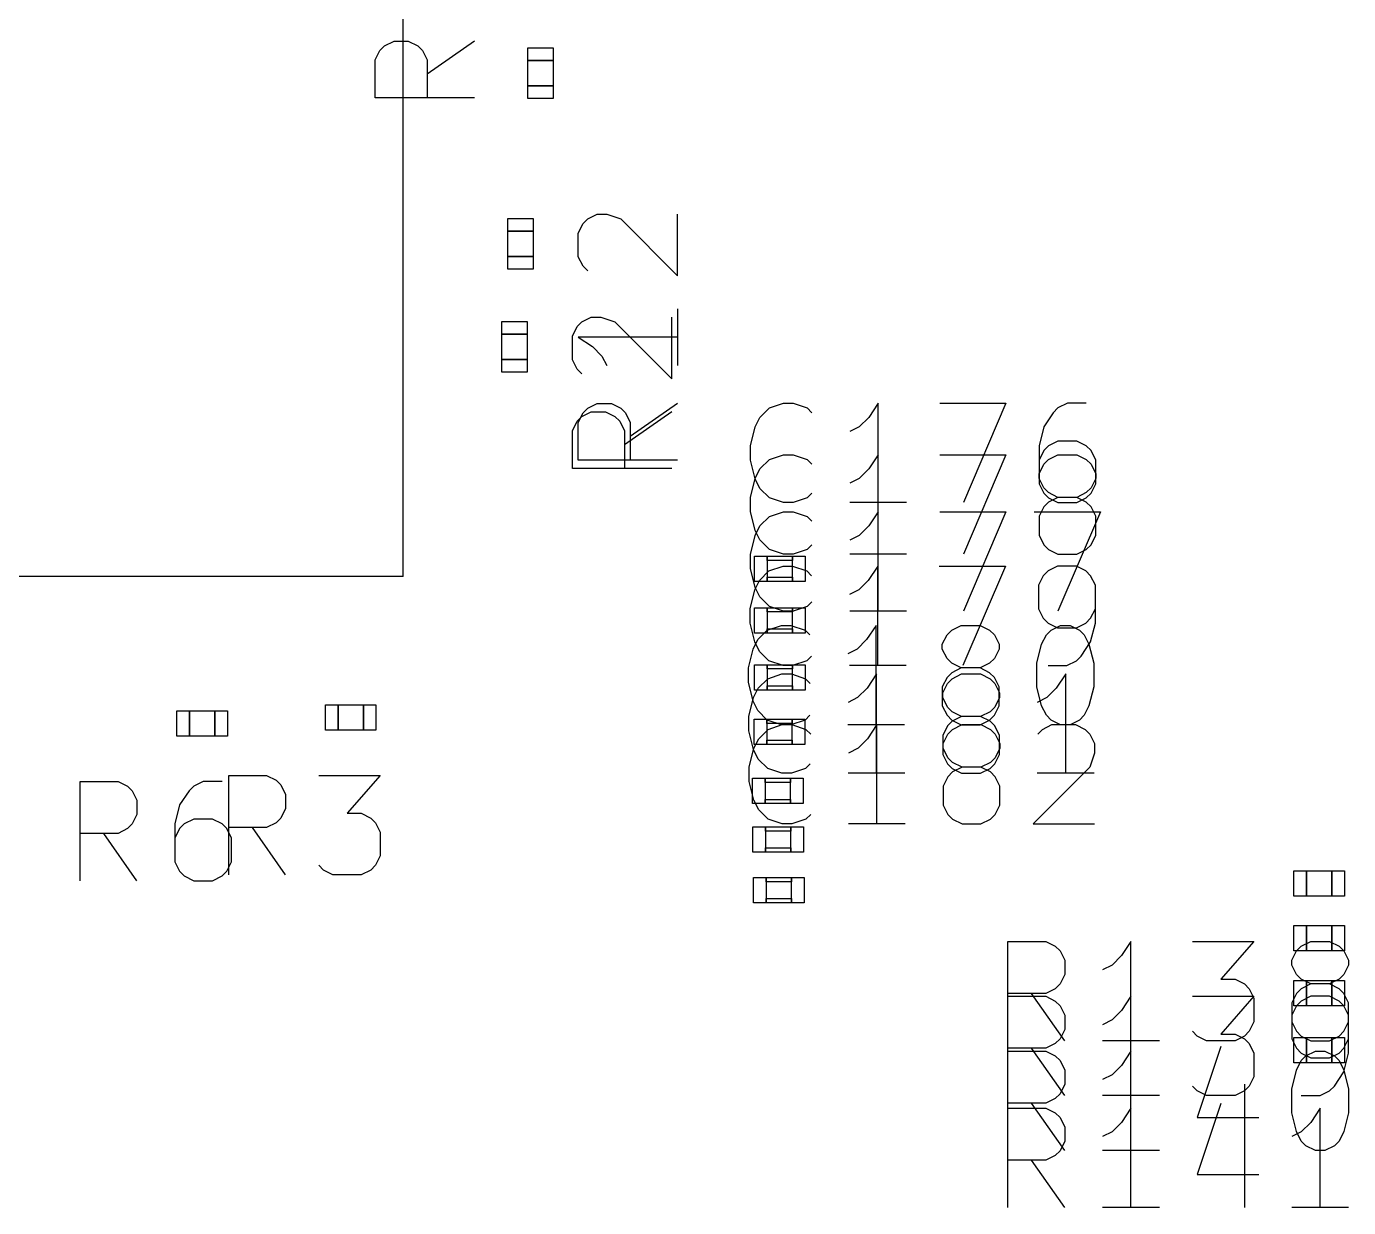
# Model space of a CAD drawing. Header units: millimetres. Extents: x -1 to 260, y -56 to 300.
# Drawn here: x 53.72 to 69.38, y 167.31 to 181.29 of the extents above; entities that cross this region are included whole.
import ezdxf

# ---------------------------------------------------------------- set-up
doc = ezdxf.new("R2010")
doc.units = ezdxf.units.MM
doc.layers.add('F.Fab', color=9, linetype='CONTINUOUS', true_color=0xafafaf)
doc.layers.add('F.Silkscreen', color=41, linetype='CONTINUOUS', true_color=0xf2eda1)

msp = doc.modelspace()

# ---------------------------------------------------------------- linework, layer by layer
at = {"layer": 'F.Fab', "linetype": 'CONTINUOUS'}
for p, q in [((58.18, 174.78), (58.18, 191.78)), ((59.66, 180.89), (59.66, 181.04)), ((59.66, 181.04), (59.96, 181.04)), ((59.96, 181.04), (59.96, 180.89)), ((59.96, 180.89), (59.66, 180.89)), ((59.66, 180.44), (59.66, 180.59)), ((59.66, 180.59), (59.96, 180.59)), ((59.96, 180.59), (59.96, 180.44)), ((59.96, 180.44), (59.66, 180.44)), ((59.42, 178.87), (59.42, 179.02)), ((59.42, 179.02), (59.72, 179.02)), ((59.72, 179.02), (59.72, 178.87)), ((59.72, 178.87), (59.42, 178.87)), ((59.42, 178.42), (59.42, 178.57)), ((59.42, 178.57), (59.72, 178.57)), ((59.72, 178.57), (59.72, 178.42)), ((59.72, 178.42), (59.42, 178.42)), ((59.35, 177.65), (59.35, 177.8)), ((59.35, 177.8), (59.65, 177.8)), ((59.65, 177.8), (59.65, 177.65)), ((59.65, 177.65), (59.35, 177.65)), ((59.35, 177.2), (59.35, 177.35)), ((59.35, 177.35), (59.65, 177.35)), ((59.65, 177.35), (59.65, 177.2)), ((59.65, 177.2), (59.35, 177.2)), ((62.345, 174.72), (62.345, 175.02)), ((62.345, 175.02), (62.495, 175.02)), ((62.495, 175.02), (62.495, 174.72)), ((62.495, 174.97), (62.495, 175.02)), ((62.495, 175.02), (62.795, 175.02)), ((62.795, 174.97), (62.495, 174.97)), ((62.795, 175.02), (62.795, 174.97)), ((62.795, 174.72), (62.795, 175.02)), ((62.795, 175.02), (62.945, 175.02)), ((62.945, 175.02), (62.945, 174.72)), ((58.18, 174.78), (41.18, 174.78)), ((62.495, 174.72), (62.495, 174.77)), ((62.495, 174.77), (62.795, 174.77)), ((62.795, 174.77), (62.795, 174.72)), ((62.495, 174.72), (62.345, 174.72)), ((62.795, 174.72), (62.495, 174.72)), ((62.945, 174.72), (62.795, 174.72)), ((62.345, 174.11), (62.345, 174.41)), ((62.345, 174.41), (62.495, 174.41)), ((62.495, 174.41), (62.495, 174.11)), ((62.495, 174.36), (62.495, 174.41)), ((62.495, 174.41), (62.795, 174.41)), ((62.795, 174.36), (62.495, 174.36)), ((62.795, 174.41), (62.795, 174.36)), ((62.795, 174.11), (62.795, 174.41)), ((62.795, 174.41), (62.945, 174.41)), ((62.945, 174.41), (62.945, 174.11)), ((62.495, 174.11), (62.495, 174.16)), ((62.495, 174.16), (62.795, 174.16)), ((62.795, 174.16), (62.795, 174.11)), ((62.495, 174.11), (62.345, 174.11)), ((62.795, 174.11), (62.495, 174.11)), ((62.945, 174.11), (62.795, 174.11)), ((62.345, 173.435), (62.345, 173.735)), ((62.345, 173.735), (62.495, 173.735)), ((62.495, 173.735), (62.495, 173.435)), ((62.495, 173.685), (62.495, 173.735)), ((62.495, 173.735), (62.795, 173.735)), ((62.795, 173.685), (62.495, 173.685)), ((62.795, 173.735), (62.795, 173.685)), ((62.795, 173.435), (62.795, 173.735)), ((62.795, 173.735), (62.945, 173.735)), ((62.945, 173.735), (62.945, 173.435)), ((62.495, 173.435), (62.345, 173.435)), ((62.495, 173.435), (62.495, 173.485)), ((62.495, 173.485), (62.795, 173.485)), ((62.795, 173.435), (62.495, 173.435)), ((62.795, 173.485), (62.795, 173.435)), ((62.945, 173.435), (62.795, 173.435)), ((57.26, 172.96), (57.26, 173.26)), ((57.26, 173.26), (57.41, 173.26)), ((57.41, 173.26), (57.41, 172.96)), ((57.71, 172.96), (57.71, 173.26)), ((57.71, 173.26), (57.86, 173.26)), ((57.86, 173.26), (57.86, 172.96)), ((55.5, 172.89), (55.5, 173.19)), ((55.5, 173.19), (55.65, 173.19)), ((55.65, 173.19), (55.65, 172.89)), ((55.95, 172.89), (55.95, 173.19)), ((55.95, 173.19), (56.1, 173.19)), ((56.1, 173.19), (56.1, 172.89)), ((62.34, 172.79), (62.34, 173.09)), ((62.34, 173.09), (62.49, 173.09)), ((62.49, 173.09), (62.49, 172.79)), ((62.49, 173.04), (62.49, 173.09)), ((62.49, 173.09), (62.79, 173.09)), ((62.79, 173.04), (62.49, 173.04)), ((62.79, 173.09), (62.79, 173.04)), ((62.79, 172.79), (62.79, 173.09)), ((62.79, 173.09), (62.94, 173.09)), ((62.94, 173.09), (62.94, 172.79)), ((55.65, 172.89), (55.5, 172.89)), ((56.1, 172.89), (55.95, 172.89)), ((57.41, 172.96), (57.26, 172.96)), ((57.86, 172.96), (57.71, 172.96)), ((62.49, 172.79), (62.34, 172.79)), ((62.49, 172.79), (62.49, 172.84)), ((62.49, 172.84), (62.79, 172.84)), ((62.79, 172.79), (62.49, 172.79)), ((62.79, 172.84), (62.79, 172.79)), ((62.94, 172.79), (62.79, 172.79)), ((62.32, 172.09), (62.32, 172.39)), ((62.32, 172.39), (62.47, 172.39)), ((62.47, 172.39), (62.47, 172.09)), ((62.47, 172.34), (62.47, 172.39)), ((62.47, 172.39), (62.77, 172.39)), ((62.77, 172.34), (62.47, 172.34)), ((62.77, 172.39), (62.77, 172.34)), ((62.77, 172.09), (62.77, 172.39)), ((62.77, 172.39), (62.92, 172.39)), ((62.92, 172.39), (62.92, 172.09)), ((62.47, 172.09), (62.47, 172.14)), ((62.47, 172.14), (62.77, 172.14)), ((62.77, 172.14), (62.77, 172.09)), ((62.47, 172.09), (62.32, 172.09)), ((62.77, 172.09), (62.47, 172.09)), ((62.92, 172.09), (62.77, 172.09)), ((62.325, 171.515), (62.325, 171.815)), ((62.325, 171.815), (62.475, 171.815)), ((62.475, 171.815), (62.475, 171.515)), ((62.475, 171.765), (62.475, 171.815)), ((62.475, 171.815), (62.775, 171.815)), ((62.775, 171.815), (62.775, 171.765)), ((62.775, 171.515), (62.775, 171.815)), ((62.775, 171.815), (62.925, 171.815)), ((62.925, 171.815), (62.925, 171.515)), ((62.775, 171.765), (62.475, 171.765)), ((62.475, 171.515), (62.325, 171.515)), ((62.475, 171.515), (62.475, 171.565)), ((62.475, 171.565), (62.775, 171.565)), ((62.775, 171.515), (62.475, 171.515)), ((62.775, 171.565), (62.775, 171.515)), ((62.925, 171.515), (62.775, 171.515)), ((62.33, 170.915), (62.33, 171.215)), ((62.33, 171.215), (62.48, 171.215)), ((62.48, 171.215), (62.48, 170.915)), ((62.48, 171.165), (62.48, 171.215)), ((62.48, 171.215), (62.78, 171.215)), ((62.78, 171.165), (62.48, 171.165)), ((62.78, 171.215), (62.78, 171.165)), ((62.78, 170.915), (62.78, 171.215)), ((62.78, 171.215), (62.93, 171.215)), ((62.93, 171.215), (62.93, 170.915)), ((68.73, 170.995), (68.73, 171.295)), ((68.73, 171.295), (68.88, 171.295)), ((68.88, 171.295), (68.88, 170.995)), ((69.18, 170.995), (69.18, 171.295)), ((69.18, 171.295), (69.33, 171.295)), ((69.33, 171.295), (69.33, 170.995)), ((62.48, 170.915), (62.33, 170.915)), ((62.48, 170.915), (62.48, 170.965)), ((62.48, 170.965), (62.78, 170.965)), ((62.78, 170.915), (62.48, 170.915)), ((62.78, 170.965), (62.78, 170.915)), ((62.93, 170.915), (62.78, 170.915)), ((68.88, 170.995), (68.73, 170.995)), ((69.33, 170.995), (69.18, 170.995)), ((68.73, 170.345), (68.73, 170.645)), ((68.73, 170.645), (68.88, 170.645)), ((68.88, 170.645), (68.88, 170.345)), ((69.18, 170.345), (69.18, 170.645)), ((69.18, 170.645), (69.33, 170.645)), ((69.33, 170.645), (69.33, 170.345)), ((68.88, 170.345), (68.73, 170.345)), ((69.33, 170.345), (69.18, 170.345)), ((68.73, 169.695), (68.73, 169.995)), ((68.73, 169.995), (68.88, 169.995)), ((68.88, 169.995), (68.88, 169.695)), ((69.18, 169.695), (69.18, 169.995)), ((69.18, 169.995), (69.33, 169.995)), ((69.33, 169.995), (69.33, 169.695)), ((68.88, 169.695), (68.73, 169.695)), ((69.33, 169.695), (69.18, 169.695)), ((68.73, 169.02), (68.73, 169.32)), ((68.73, 169.32), (68.88, 169.32)), ((68.88, 169.32), (68.88, 169.02)), ((69.18, 169.02), (69.18, 169.32)), ((69.18, 169.32), (69.33, 169.32)), ((69.33, 169.32), (69.33, 169.02)), ((68.88, 169.02), (68.73, 169.02)), ((69.33, 169.02), (69.18, 169.02))]:
    msp.add_line(p, q, dxfattribs=at)
at = {"layer": 'F.Silkscreen', "linetype": 'CONTINUOUS'}
for p, q in [((57.905652, 181.006871), (57.961677, 181.062896)), ((57.961677, 181.062896), (58.073727, 181.118921)), ((58.073727, 181.118921), (58.241803, 181.118921)), ((58.241803, 181.118921), (58.353853, 181.062896)), ((58.353853, 181.062896), (58.409878, 181.006871)), ((59.026155, 181.118921), (58.465903, 180.726745)), ((57.849627, 180.89482), (57.905652, 181.006871)), ((57.849627, 180.446619), (57.849627, 180.89482)), ((58.409878, 181.006871), (58.465903, 180.89482)), ((58.465903, 180.89482), (58.465903, 180.446619)), ((59.66, 180.59), (59.66, 180.89)), ((59.66, 180.89), (59.96, 180.89)), ((59.96, 180.89), (59.96, 180.59)), ((59.96, 180.59), (59.66, 180.59)), ((59.026155, 180.446619), (57.849627, 180.446619)), ((58.18, 174.78), (58.18, 179.03)), ((60.312189, 178.957355), (60.368214, 179.01338)), ((60.368214, 179.01338), (60.480264, 179.069405)), ((60.480264, 179.069405), (60.592315, 179.069405)), ((60.592315, 179.069405), (60.76039, 179.01338)), ((60.76039, 179.01338), (61.432692, 178.341078)), ((61.432692, 178.341078), (61.432692, 179.069405)), ((59.42, 178.57), (59.42, 178.87)), ((59.42, 178.87), (59.72, 178.87)), ((59.72, 178.87), (59.72, 178.57)), ((60.256164, 178.845304), (60.312189, 178.957355)), ((60.256164, 178.565179), (60.256164, 178.845304)), ((59.72, 178.57), (59.42, 178.57)), ((60.312189, 178.453128), (60.256164, 178.565179)), ((60.368214, 178.397103), (60.312189, 178.453128)), ((61.432692, 177.948902), (61.432692, 177.2766)), ((60.242189, 177.737355), (60.298214, 177.79338)), ((60.298214, 177.79338), (60.410264, 177.849405)), ((60.410264, 177.849405), (60.522315, 177.849405)), ((60.522315, 177.849405), (60.69039, 177.79338)), ((60.69039, 177.79338), (61.362692, 177.121078)), ((61.362692, 177.121078), (61.362692, 177.849405)), ((59.35, 177.35), (59.35, 177.65)), ((59.35, 177.65), (59.65, 177.65)), ((59.65, 177.65), (59.65, 177.35)), ((60.186164, 177.625304), (60.242189, 177.737355)), ((60.186164, 177.345179), (60.186164, 177.625304)), ((61.432692, 177.612751), (60.256164, 177.612751)), ((60.256164, 177.612751), (60.424239, 177.500701)), ((60.424239, 177.500701), (60.536289, 177.38865)), ((59.65, 177.35), (59.35, 177.35)), ((60.242189, 177.233128), (60.186164, 177.345179)), ((60.536289, 177.38865), (60.592315, 177.2766)), ((60.298214, 177.177103), (60.242189, 177.233128)), ((60.368214, 176.772374), (60.480264, 176.828399)), ((60.480264, 176.828399), (60.64834, 176.828399)), ((60.64834, 176.828399), (60.76039, 176.772374)), ((61.432692, 176.828399), (60.87244, 176.436223)), ((62.519695, 176.774347), (62.68777, 176.830372)), ((62.68777, 176.830372), (62.79982, 176.830372)), ((62.79982, 176.830372), (62.967896, 176.774347)), ((63.808273, 176.830372), (63.696223, 176.662297)), ((63.808273, 175.653844), (63.808273, 176.830372)), ((64.5366, 176.830372), (65.320952, 176.830372)), ((65.320952, 176.830372), (64.816726, 175.653844)), ((66.049279, 176.830372), (65.937229, 176.774347)), ((66.27338, 176.830372), (66.049279, 176.830372)), ((60.242189, 176.616852), (60.298214, 176.672877)), ((60.256164, 176.604298), (60.312189, 176.716349)), ((60.298214, 176.672877), (60.410264, 176.728902)), ((60.312189, 176.716349), (60.368214, 176.772374)), ((60.410264, 176.728902), (60.57834, 176.728902)), ((60.57834, 176.728902), (60.69039, 176.672877)), ((60.69039, 176.672877), (60.746415, 176.616852)), ((60.76039, 176.772374), (60.816415, 176.716349)), ((61.362692, 176.728902), (60.80244, 176.336726)), ((60.816415, 176.716349), (60.87244, 176.604298)), ((62.351619, 176.550247), (62.407644, 176.662297)), ((62.407644, 176.662297), (62.519695, 176.774347)), ((62.967896, 176.774347), (63.023921, 176.718322)), ((63.696223, 176.662297), (63.584172, 176.550247)), ((65.881204, 176.718322), (65.769153, 176.550247)), ((65.937229, 176.774347), (65.881204, 176.718322)), ((60.186164, 176.504801), (60.242189, 176.616852)), ((60.186164, 176.0566), (60.186164, 176.504801)), ((60.256164, 176.156097), (60.256164, 176.604298)), ((60.746415, 176.616852), (60.80244, 176.504801)), ((60.80244, 176.504801), (60.80244, 176.0566)), ((60.87244, 176.604298), (60.87244, 176.156097)), ((62.295594, 176.326146), (62.351619, 176.550247)), ((63.584172, 176.550247), (63.472122, 176.494222)), ((65.769153, 176.550247), (65.713128, 176.326146)), ((65.937229, 176.382171), (65.825178, 176.326146)), ((66.161329, 176.382171), (65.937229, 176.382171)), ((66.27338, 176.326146), (66.161329, 176.382171)), ((62.295594, 176.158071), (62.295594, 176.326146)), ((62.519695, 176.164347), (62.68777, 176.220372)), ((62.68777, 176.220372), (62.79982, 176.220372)), ((62.79982, 176.220372), (62.967896, 176.164347)), ((63.808273, 176.220372), (63.696223, 176.052297)), ((63.808273, 175.043844), (63.808273, 176.220372)), ((64.5366, 176.220372), (65.320952, 176.220372)), ((65.320952, 176.220372), (64.816726, 175.043844)), ((65.713128, 176.326146), (65.713128, 175.877945)), ((65.769153, 176.270121), (65.713128, 176.158071)), ((65.825178, 176.326146), (65.769153, 176.270121)), ((65.825178, 176.164347), (65.937229, 176.220372)), ((65.937229, 176.220372), (66.161329, 176.220372)), ((66.161329, 176.220372), (66.27338, 176.164347)), ((66.329405, 176.270121), (66.27338, 176.326146)), ((66.38543, 176.158071), (66.329405, 176.270121)), ((61.362692, 176.0566), (60.186164, 176.0566)), ((61.432692, 176.156097), (60.256164, 176.156097)), ((62.351619, 175.93397), (62.295594, 176.158071)), ((62.351619, 175.940247), (62.407644, 176.052297)), ((62.407644, 176.052297), (62.519695, 176.164347)), ((62.967896, 176.164347), (63.023921, 176.108322)), ((63.696223, 176.052297), (63.584172, 175.940247)), ((65.713128, 175.996272), (65.769153, 176.108322)), ((65.769153, 176.108322), (65.825178, 176.164347)), ((66.27338, 176.164347), (66.329405, 176.108322)), ((66.329405, 176.108322), (66.38543, 175.996272)), ((66.38543, 175.877945), (66.38543, 176.158071)), ((62.295594, 175.716146), (62.351619, 175.940247)), ((62.407644, 175.82192), (62.351619, 175.93397)), ((63.584172, 175.940247), (63.472122, 175.884222)), ((65.713128, 175.940247), (65.713128, 175.996272)), ((65.769153, 175.828196), (65.713128, 175.940247)), ((65.713128, 175.877945), (65.769153, 175.765895)), ((66.38543, 175.940247), (66.329405, 175.828196)), ((66.329405, 175.765895), (66.38543, 175.877945)), ((66.38543, 175.996272), (66.38543, 175.940247)), ((62.295594, 175.548071), (62.295594, 175.716146)), ((62.519695, 175.70987), (62.407644, 175.82192)), ((62.68777, 175.653844), (62.519695, 175.70987)), ((62.967896, 175.70987), (62.79982, 175.653844)), ((63.023921, 175.765895), (62.967896, 175.70987)), ((65.825178, 175.772171), (65.769153, 175.828196)), ((65.769153, 175.765895), (65.825178, 175.70987)), ((65.937229, 175.716146), (65.825178, 175.772171)), ((65.937229, 175.716146), (65.825178, 175.660121)), ((65.825178, 175.70987), (65.937229, 175.653844)), ((66.161329, 175.716146), (65.937229, 175.716146)), ((66.27338, 175.772171), (66.161329, 175.716146)), ((66.27338, 175.660121), (66.161329, 175.716146)), ((66.161329, 175.653844), (66.27338, 175.70987)), ((66.329405, 175.828196), (66.27338, 175.772171)), ((66.27338, 175.70987), (66.329405, 175.765895)), ((62.351619, 175.32397), (62.295594, 175.548071)), ((62.519695, 175.489347), (62.68777, 175.545372)), ((62.79982, 175.653844), (62.68777, 175.653844)), ((62.68777, 175.545372), (62.79982, 175.545372)), ((62.79982, 175.545372), (62.967896, 175.489347)), ((64.144424, 175.653844), (63.472122, 175.653844)), ((63.808273, 175.545372), (63.696223, 175.377297)), ((63.808273, 174.368844), (63.808273, 175.545372)), ((64.5366, 175.545372), (65.320952, 175.545372)), ((65.320952, 175.545372), (64.816726, 174.368844)), ((65.657103, 175.545372), (66.441455, 175.545372)), ((65.769153, 175.604096), (65.713128, 175.492046)), ((65.825178, 175.660121), (65.769153, 175.604096)), ((65.937229, 175.653844), (66.161329, 175.653844)), ((66.441455, 175.545372), (65.937229, 174.368844)), ((66.329405, 175.604096), (66.27338, 175.660121)), ((66.38543, 175.492046), (66.329405, 175.604096)), ((62.407644, 175.377297), (62.519695, 175.489347)), ((62.967896, 175.489347), (63.023921, 175.433322)), ((65.713128, 175.492046), (65.713128, 175.267945)), ((66.38543, 175.267945), (66.38543, 175.492046)), ((62.295594, 175.041146), (62.351619, 175.265247)), ((62.351619, 175.265247), (62.407644, 175.377297)), ((62.407644, 175.21192), (62.351619, 175.32397)), ((63.584172, 175.265247), (63.472122, 175.209222)), ((63.696223, 175.377297), (63.584172, 175.265247)), ((65.713128, 175.267945), (65.769153, 175.155895)), ((66.329405, 175.155895), (66.38543, 175.267945)), ((62.519695, 175.09987), (62.407644, 175.21192)), ((62.68777, 175.043844), (62.519695, 175.09987)), ((62.967896, 175.09987), (62.79982, 175.043844)), ((63.023921, 175.155895), (62.967896, 175.09987)), ((65.769153, 175.155895), (65.825178, 175.09987)), ((65.825178, 175.09987), (65.937229, 175.043844)), ((66.161329, 175.043844), (66.27338, 175.09987)), ((66.27338, 175.09987), (66.329405, 175.155895)), ((62.295594, 174.873071), (62.295594, 175.041146)), ((62.79982, 175.043844), (62.68777, 175.043844)), ((64.144424, 175.043844), (63.472122, 175.043844)), ((65.937229, 175.043844), (66.161329, 175.043844)), ((58.18, 174.78), (53.93, 174.78)), ((62.351619, 174.64897), (62.295594, 174.873071)), ((62.402644, 174.732297), (62.514695, 174.844347)), ((62.514695, 174.844347), (62.68277, 174.900372)), ((62.68277, 174.900372), (62.79482, 174.900372)), ((62.79482, 174.900372), (62.962896, 174.844347)), ((62.962896, 174.844347), (63.018921, 174.788322)), ((63.803273, 174.900372), (63.691223, 174.732297)), ((63.803273, 173.723844), (63.803273, 174.900372)), ((64.5316, 174.900372), (65.315952, 174.900372)), ((65.315952, 174.900372), (64.811726, 173.723844)), ((65.764153, 174.788322), (65.708128, 174.676272)), ((65.820178, 174.844347), (65.764153, 174.788322)), ((65.932229, 174.900372), (65.820178, 174.844347)), ((66.156329, 174.900372), (65.932229, 174.900372)), ((66.26838, 174.844347), (66.156329, 174.900372)), ((66.324405, 174.788322), (66.26838, 174.844347)), ((66.38043, 174.676272), (66.324405, 174.788322)), ((62.290594, 174.396146), (62.346619, 174.620247)), ((62.346619, 174.620247), (62.402644, 174.732297)), ((62.407644, 174.53692), (62.351619, 174.64897)), ((63.579172, 174.620247), (63.467122, 174.564222)), ((63.691223, 174.732297), (63.579172, 174.620247)), ((65.708128, 174.676272), (65.708128, 174.396146)), ((66.38043, 174.228071), (66.38043, 174.676272)), ((62.519695, 174.42487), (62.407644, 174.53692)), ((63.023921, 174.480895), (62.967896, 174.42487)), ((62.290594, 174.228071), (62.290594, 174.396146)), ((62.68777, 174.368844), (62.519695, 174.42487)), ((62.79982, 174.368844), (62.68777, 174.368844)), ((62.967896, 174.42487), (62.79982, 174.368844)), ((64.144424, 174.368844), (63.472122, 174.368844)), ((65.708128, 174.396146), (65.764153, 174.284096)), ((66.324405, 174.284096), (66.38043, 174.396146)), ((62.346619, 174.00397), (62.290594, 174.228071)), ((62.382644, 174.032297), (62.494695, 174.144347)), ((62.494695, 174.144347), (62.66277, 174.200372)), ((62.66277, 174.200372), (62.77482, 174.200372)), ((62.77482, 174.200372), (62.942896, 174.144347)), ((62.942896, 174.144347), (62.998921, 174.088322)), ((63.783273, 174.200372), (63.671223, 174.032297)), ((63.783273, 173.023844), (63.783273, 174.200372)), ((64.62365, 174.088322), (64.679675, 174.144347)), ((64.679675, 174.144347), (64.791726, 174.200372)), ((64.791726, 174.200372), (65.015826, 174.200372)), ((65.015826, 174.200372), (65.127877, 174.144347)), ((65.127877, 174.144347), (65.183902, 174.088322)), ((65.764153, 174.284096), (65.820178, 174.228071)), ((65.800178, 174.088322), (65.856204, 174.144347)), ((65.820178, 174.228071), (65.932229, 174.172046)), ((65.856204, 174.144347), (65.968254, 174.200372)), ((65.932229, 174.172046), (66.156329, 174.172046)), ((65.968254, 174.200372), (66.080304, 174.200372)), ((66.080304, 174.200372), (66.192354, 174.144347)), ((66.156329, 174.172046), (66.26838, 174.228071)), ((66.192354, 174.144347), (66.24838, 174.088322)), ((66.26838, 174.228071), (66.324405, 174.284096)), ((66.324405, 174.00397), (66.38043, 174.228071)), ((62.326619, 173.920247), (62.382644, 174.032297)), ((62.402644, 173.89192), (62.346619, 174.00397)), ((63.671223, 174.032297), (63.559172, 173.920247)), ((64.567625, 173.976272), (64.62365, 174.088322)), ((65.183902, 174.088322), (65.239927, 173.976272)), ((65.744153, 173.976272), (65.800178, 174.088322)), ((66.212354, 173.835895), (66.324405, 174.00397)), ((66.24838, 174.088322), (66.304405, 173.976272)), ((62.270594, 173.696146), (62.326619, 173.920247)), ((62.514695, 173.77987), (62.402644, 173.89192)), ((63.018921, 173.835895), (62.962896, 173.77987)), ((63.559172, 173.920247), (63.447122, 173.864222)), ((64.567625, 173.920247), (64.567625, 173.976272)), ((64.62365, 173.808196), (64.567625, 173.920247)), ((65.239927, 173.920247), (65.183902, 173.808196)), ((65.239927, 173.976272), (65.239927, 173.920247)), ((65.688128, 173.752171), (65.744153, 173.976272)), ((66.156329, 173.77987), (66.212354, 173.835895)), ((66.304405, 173.976272), (66.36043, 173.752171)), ((62.270594, 173.528071), (62.270594, 173.696146)), ((62.68277, 173.723844), (62.514695, 173.77987)), ((62.79482, 173.723844), (62.68277, 173.723844)), ((62.962896, 173.77987), (62.79482, 173.723844)), ((64.139424, 173.723844), (63.467122, 173.723844)), ((64.679675, 173.752171), (64.62365, 173.808196)), ((64.791726, 173.696146), (64.679675, 173.752171)), ((64.791726, 173.696146), (64.679675, 173.640121)), ((65.015826, 173.696146), (64.791726, 173.696146)), ((65.127877, 173.752171), (65.015826, 173.696146)), ((65.127877, 173.640121), (65.015826, 173.696146)), ((65.183902, 173.808196), (65.127877, 173.752171)), ((65.688128, 173.472046), (65.688128, 173.752171)), ((65.820178, 173.723844), (66.044279, 173.723844)), ((66.044279, 173.723844), (66.156329, 173.77987)), ((66.36043, 173.752171), (66.36043, 173.472046)), ((62.326619, 173.30397), (62.270594, 173.528071)), ((62.387644, 173.457297), (62.499695, 173.569347)), ((62.499695, 173.569347), (62.66777, 173.625372)), ((62.66777, 173.625372), (62.77982, 173.625372)), ((62.77982, 173.625372), (62.947896, 173.569347)), ((62.947896, 173.569347), (63.003921, 173.513322)), ((63.788273, 173.625372), (63.676223, 173.457297)), ((63.788273, 172.448844), (63.788273, 173.625372)), ((64.62365, 173.584096), (64.567625, 173.472046)), ((64.572625, 173.401272), (64.62865, 173.513322)), ((64.679675, 173.640121), (64.62365, 173.584096)), ((64.62865, 173.513322), (64.684675, 173.569347)), ((64.684675, 173.569347), (64.796726, 173.625372)), ((64.796726, 173.625372), (65.020826, 173.625372)), ((65.020826, 173.625372), (65.132877, 173.569347)), ((65.183902, 173.584096), (65.127877, 173.640121)), ((65.132877, 173.569347), (65.188902, 173.513322)), ((65.239927, 173.472046), (65.183902, 173.584096)), ((65.188902, 173.513322), (65.244927, 173.401272)), ((66.029279, 173.625372), (65.917229, 173.457297)), ((66.029279, 172.448844), (66.029279, 173.625372)), ((62.331619, 173.345247), (62.387644, 173.457297)), ((63.676223, 173.457297), (63.564172, 173.345247)), ((64.567625, 173.472046), (64.567625, 173.247945)), ((64.572625, 173.345247), (64.572625, 173.401272)), ((65.239927, 173.247945), (65.239927, 173.472046)), ((65.244927, 173.401272), (65.244927, 173.345247)), ((65.744153, 173.247945), (65.688128, 173.472046)), ((65.917229, 173.457297), (65.805178, 173.345247)), ((66.36043, 173.472046), (66.304405, 173.247945)), ((57.41, 172.96), (57.41, 173.26)), ((57.41, 173.26), (57.71, 173.26)), ((57.71, 173.26), (57.71, 172.96)), ((62.275594, 173.121146), (62.331619, 173.345247)), ((62.382644, 173.19192), (62.326619, 173.30397)), ((63.564172, 173.345247), (63.452122, 173.289222)), ((64.567625, 173.247945), (64.62365, 173.135895)), ((64.62865, 173.233196), (64.572625, 173.345247)), ((64.684675, 173.177171), (64.62865, 173.233196)), ((65.188902, 173.233196), (65.132877, 173.177171)), ((65.183902, 173.135895), (65.239927, 173.247945)), ((65.244927, 173.345247), (65.188902, 173.233196)), ((65.805178, 173.345247), (65.693128, 173.289222)), ((65.800178, 173.135895), (65.744153, 173.247945)), ((66.304405, 173.247945), (66.24838, 173.135895)), ((55.65, 172.89), (55.65, 173.19)), ((55.65, 173.19), (55.95, 173.19)), ((55.95, 173.19), (55.95, 172.89)), ((62.275594, 172.953071), (62.275594, 173.121146)), ((62.494695, 173.07987), (62.382644, 173.19192)), ((62.66277, 173.023844), (62.494695, 173.07987)), ((62.942896, 173.07987), (62.77482, 173.023844)), ((62.998921, 173.135895), (62.942896, 173.07987)), ((64.62365, 173.135895), (64.679675, 173.07987)), ((64.684675, 173.065121), (64.62865, 173.009096)), ((64.679675, 173.07987), (64.791726, 173.023844)), ((64.796726, 173.121146), (64.684675, 173.177171)), ((64.796726, 173.121146), (64.684675, 173.065121)), ((65.020826, 173.121146), (64.796726, 173.121146)), ((65.015826, 173.023844), (65.127877, 173.07987)), ((65.132877, 173.177171), (65.020826, 173.121146)), ((65.132877, 173.065121), (65.020826, 173.121146)), ((65.127877, 173.07987), (65.183902, 173.135895)), ((65.188902, 173.009096), (65.132877, 173.065121)), ((65.856204, 173.07987), (65.800178, 173.135895)), ((65.968254, 173.023844), (65.856204, 173.07987)), ((66.192354, 173.07987), (66.080304, 173.023844)), ((66.24838, 173.135895), (66.192354, 173.07987)), ((55.95, 172.89), (55.65, 172.89)), ((57.71, 172.96), (57.41, 172.96)), ((62.331619, 172.72897), (62.275594, 172.953071)), ((62.392644, 172.857297), (62.504695, 172.969347)), ((62.504695, 172.969347), (62.67277, 173.025372)), ((62.77482, 173.023844), (62.66277, 173.023844)), ((62.67277, 173.025372), (62.78482, 173.025372)), ((62.78482, 173.025372), (62.952896, 172.969347)), ((62.952896, 172.969347), (63.008921, 172.913322)), ((64.119424, 173.023844), (63.447122, 173.023844)), ((63.793273, 173.025372), (63.681223, 172.857297)), ((63.793273, 171.848844), (63.793273, 173.025372)), ((64.62865, 173.009096), (64.572625, 172.897046)), ((64.572625, 172.897046), (64.572625, 172.672945)), ((64.577625, 172.801272), (64.63365, 172.913322)), ((64.63365, 172.913322), (64.689675, 172.969347)), ((64.689675, 172.969347), (64.801726, 173.025372)), ((64.791726, 173.023844), (65.015826, 173.023844)), ((64.801726, 173.025372), (65.025826, 173.025372)), ((65.025826, 173.025372), (65.137877, 172.969347)), ((65.137877, 172.969347), (65.193902, 172.913322)), ((65.244927, 172.897046), (65.188902, 173.009096)), ((65.193902, 172.913322), (65.249927, 172.801272)), ((65.244927, 172.672945), (65.244927, 172.897046)), ((65.698128, 172.913322), (65.754153, 172.969347)), ((65.754153, 172.969347), (65.866204, 173.025372)), ((65.866204, 173.025372), (66.146329, 173.025372)), ((66.080304, 173.023844), (65.968254, 173.023844)), ((66.146329, 173.025372), (66.25838, 172.969347)), ((66.25838, 172.969347), (66.314405, 172.913322)), ((66.314405, 172.913322), (66.37043, 172.801272)), ((62.280594, 172.521146), (62.336619, 172.745247)), ((62.387644, 172.61692), (62.331619, 172.72897)), ((62.336619, 172.745247), (62.392644, 172.857297)), ((63.569172, 172.745247), (63.457122, 172.689222)), ((63.681223, 172.857297), (63.569172, 172.745247)), ((64.577625, 172.745247), (64.577625, 172.801272)), ((64.63365, 172.633196), (64.577625, 172.745247)), ((65.249927, 172.745247), (65.193902, 172.633196)), ((65.249927, 172.801272), (65.249927, 172.745247)), ((66.37043, 172.801272), (66.37043, 172.689222)), ((62.499695, 172.50487), (62.387644, 172.61692)), ((64.572625, 172.672945), (64.62865, 172.560895)), ((64.689675, 172.577171), (64.63365, 172.633196)), ((64.801726, 172.521146), (64.689675, 172.577171)), ((65.137877, 172.577171), (65.025826, 172.521146)), ((65.193902, 172.633196), (65.137877, 172.577171)), ((65.188902, 172.560895), (65.244927, 172.672945)), ((66.37043, 172.689222), (66.314405, 172.521146)), ((56.1166, 171.247307), (56.1166, 172.423835)), ((56.1166, 172.423835), (56.564801, 172.423835)), ((56.564801, 172.423835), (56.676852, 172.36781)), ((57.181078, 172.423835), (57.909405, 172.423835)), ((57.909405, 172.423835), (57.517229, 171.975634)), ((62.280594, 172.353071), (62.280594, 172.521146)), ((62.66777, 172.448844), (62.499695, 172.50487)), ((62.77982, 172.448844), (62.66777, 172.448844)), ((62.947896, 172.50487), (62.77982, 172.448844)), ((63.003921, 172.560895), (62.947896, 172.50487)), ((64.124424, 172.448844), (63.452122, 172.448844)), ((64.62865, 172.560895), (64.684675, 172.50487)), ((64.689675, 172.465121), (64.63365, 172.409096)), ((64.684675, 172.50487), (64.796726, 172.448844)), ((64.801726, 172.521146), (64.689675, 172.465121)), ((64.796726, 172.448844), (65.020826, 172.448844)), ((65.025826, 172.521146), (64.801726, 172.521146)), ((65.020826, 172.448844), (65.132877, 172.50487)), ((65.137877, 172.465121), (65.025826, 172.521146)), ((65.132877, 172.50487), (65.188902, 172.560895)), ((65.193902, 172.409096), (65.137877, 172.465121)), ((66.314405, 172.521146), (65.642103, 171.848844)), ((66.36543, 172.448844), (65.693128, 172.448844)), ((54.3566, 171.177307), (54.3566, 172.353835)), ((54.3566, 172.353835), (54.804801, 172.353835)), ((54.804801, 172.353835), (54.916852, 172.29781)), ((54.916852, 172.29781), (54.972877, 172.241785)), ((55.701204, 172.29781), (55.645179, 172.241785)), ((55.813254, 172.353835), (55.701204, 172.29781)), ((56.037355, 172.353835), (55.813254, 172.353835)), ((56.676852, 172.36781), (56.732877, 172.311785)), ((56.732877, 172.311785), (56.788902, 172.199735)), ((62.336619, 172.12897), (62.280594, 172.353071)), ((64.63365, 172.409096), (64.577625, 172.297046)), ((64.577625, 172.297046), (64.577625, 172.072945)), ((65.249927, 172.297046), (65.193902, 172.409096)), ((65.249927, 172.072945), (65.249927, 172.297046)), ((54.972877, 172.241785), (55.028902, 172.129735)), ((55.028902, 172.129735), (55.028902, 171.961659)), ((55.645179, 172.241785), (55.533128, 172.07371)), ((56.788902, 172.199735), (56.788902, 172.031659)), ((62.392644, 172.01692), (62.336619, 172.12897)), ((55.028902, 171.961659), (54.972877, 171.849609)), ((55.533128, 172.07371), (55.477103, 171.849609)), ((56.788902, 172.031659), (56.732877, 171.919609)), ((57.517229, 171.975634), (57.685304, 171.975634)), ((57.685304, 171.975634), (57.797355, 171.919609)), ((62.504695, 171.90487), (62.392644, 172.01692)), ((63.008921, 171.960895), (62.952896, 171.90487)), ((64.577625, 172.072945), (64.63365, 171.960895)), ((64.63365, 171.960895), (64.689675, 171.90487)), ((65.137877, 171.90487), (65.193902, 171.960895)), ((65.193902, 171.960895), (65.249927, 172.072945)), ((54.916852, 171.793584), (54.804801, 171.737559)), ((54.972877, 171.849609), (54.916852, 171.793584)), ((55.477103, 171.849609), (55.477103, 171.401408)), ((55.533128, 171.793584), (55.477103, 171.681534)), ((55.589153, 171.849609), (55.533128, 171.793584)), ((55.701204, 171.905634), (55.589153, 171.849609)), ((55.925304, 171.905634), (55.701204, 171.905634)), ((56.037355, 171.849609), (55.925304, 171.905634)), ((56.09338, 171.793584), (56.037355, 171.849609)), ((56.149405, 171.681534), (56.09338, 171.793584)), ((56.564801, 171.807559), (56.1166, 171.807559)), ((56.788902, 171.247307), (56.396726, 171.807559)), ((56.676852, 171.863584), (56.564801, 171.807559)), ((56.732877, 171.919609), (56.676852, 171.863584)), ((57.797355, 171.919609), (57.85338, 171.863584)), ((57.85338, 171.863584), (57.909405, 171.751534)), ((62.67277, 171.848844), (62.504695, 171.90487)), ((62.78482, 171.848844), (62.67277, 171.848844)), ((62.952896, 171.90487), (62.78482, 171.848844)), ((64.129424, 171.848844), (63.457122, 171.848844)), ((64.689675, 171.90487), (64.801726, 171.848844)), ((64.801726, 171.848844), (65.025826, 171.848844)), ((65.025826, 171.848844), (65.137877, 171.90487)), ((65.642103, 171.848844), (66.37043, 171.848844)), ((54.804801, 171.737559), (54.3566, 171.737559)), ((55.028902, 171.177307), (54.636726, 171.737559)), ((56.149405, 171.401408), (56.149405, 171.681534)), ((57.909405, 171.751534), (57.909405, 171.471408)), ((55.477103, 171.401408), (55.533128, 171.289358)), ((56.09338, 171.289358), (56.149405, 171.401408)), ((57.237103, 171.303333), (57.181078, 171.359358)), ((57.85338, 171.359358), (57.797355, 171.303333)), ((57.909405, 171.471408), (57.85338, 171.359358)), ((55.533128, 171.289358), (55.589153, 171.233333)), ((55.589153, 171.233333), (55.701204, 171.177307)), ((55.701204, 171.177307), (55.925304, 171.177307)), ((55.925304, 171.177307), (56.037355, 171.233333)), ((56.037355, 171.233333), (56.09338, 171.289358)), ((57.349153, 171.247307), (57.237103, 171.303333)), ((57.685304, 171.247307), (57.349153, 171.247307)), ((57.797355, 171.303333), (57.685304, 171.247307)), ((68.88, 170.995), (68.88, 171.295)), ((68.88, 171.295), (69.18, 171.295)), ((69.18, 171.295), (69.18, 170.995)), ((69.18, 170.995), (68.88, 170.995)), ((68.88, 170.345), (68.88, 170.645)), ((68.88, 170.645), (69.18, 170.645)), ((69.18, 170.645), (69.18, 170.345)), ((65.345594, 169.282307), (65.345594, 170.458835)), ((65.345594, 170.458835), (65.793795, 170.458835)), ((65.793795, 170.458835), (65.905846, 170.40281)), ((65.905846, 170.40281), (65.961871, 170.346785)), ((66.802248, 170.458835), (66.690198, 170.29076)), ((66.802248, 169.282307), (66.802248, 170.458835)), ((67.530575, 170.458835), (68.258902, 170.458835)), ((68.258902, 170.458835), (67.866726, 170.010634)), ((68.763128, 170.346785), (68.819153, 170.40281)), ((68.819153, 170.40281), (68.931204, 170.458835)), ((68.931204, 170.458835), (69.155304, 170.458835)), ((69.155304, 170.458835), (69.267355, 170.40281)), ((69.267355, 170.40281), (69.32338, 170.346785)), ((65.961871, 170.346785), (66.017896, 170.234735)), ((66.017896, 170.234735), (66.017896, 170.066659)), ((66.690198, 170.29076), (66.578147, 170.17871)), ((68.707103, 170.234735), (68.763128, 170.346785)), ((68.707103, 170.17871), (68.707103, 170.234735)), ((69.18, 170.345), (68.88, 170.345)), ((69.32338, 170.346785), (69.379405, 170.234735)), ((69.379405, 170.234735), (69.379405, 170.17871)), ((66.017896, 170.066659), (65.961871, 169.954609)), ((66.578147, 170.17871), (66.466097, 170.122685)), ((68.763128, 170.066659), (68.707103, 170.17871)), ((68.819153, 170.010634), (68.763128, 170.066659)), ((69.32338, 170.066659), (69.267355, 170.010634)), ((69.379405, 170.17871), (69.32338, 170.066659)), ((65.961871, 169.954609), (65.905846, 169.898584)), ((67.866726, 170.010634), (68.034801, 170.010634)), ((68.034801, 170.010634), (68.146852, 169.954609)), ((68.146852, 169.954609), (68.202877, 169.898584)), ((68.931204, 169.954609), (68.819153, 170.010634)), ((68.931204, 169.954609), (68.819153, 169.898584)), ((68.88, 169.695), (68.88, 169.995)), ((68.88, 169.995), (69.18, 169.995)), ((69.155304, 169.954609), (68.931204, 169.954609)), ((69.267355, 170.010634), (69.155304, 169.954609)), ((69.267355, 169.898584), (69.155304, 169.954609)), ((69.18, 169.995), (69.18, 169.695)), ((65.793795, 169.842559), (65.345594, 169.842559)), ((65.345594, 168.632307), (65.345594, 169.808835)), ((65.345594, 169.808835), (65.793795, 169.808835)), ((66.017896, 169.282307), (65.62572, 169.842559)), ((65.905846, 169.898584), (65.793795, 169.842559)), ((65.793795, 169.808835), (65.905846, 169.75281)), ((65.905846, 169.75281), (65.961871, 169.696785)), ((66.802248, 169.808835), (66.690198, 169.64076)), ((66.802248, 168.632307), (66.802248, 169.808835)), ((67.530575, 169.808835), (68.258902, 169.808835)), ((68.258902, 169.808835), (67.866726, 169.360634)), ((68.202877, 169.898584), (68.258902, 169.786534)), ((68.258902, 169.786534), (68.258902, 169.506408)), ((68.763128, 169.842559), (68.707103, 169.730509)), ((68.819153, 169.898584), (68.763128, 169.842559)), ((68.819153, 169.75281), (68.763128, 169.696785)), ((68.931204, 169.808835), (68.819153, 169.75281)), ((69.155304, 169.808835), (68.931204, 169.808835)), ((69.267355, 169.75281), (69.155304, 169.808835)), ((69.32338, 169.842559), (69.267355, 169.898584)), ((69.32338, 169.696785), (69.267355, 169.75281)), ((69.379405, 169.730509), (69.32338, 169.842559)), ((65.961871, 169.696785), (66.017896, 169.584735)), ((66.690198, 169.64076), (66.578147, 169.52871)), ((68.707103, 169.730509), (68.707103, 169.506408)), ((68.763128, 169.696785), (68.707103, 169.584735)), ((69.18, 169.695), (68.88, 169.695)), ((69.379405, 169.584735), (69.32338, 169.696785)), ((69.379405, 169.506408), (69.379405, 169.730509)), ((66.017896, 169.584735), (66.017896, 169.416659)), ((66.578147, 169.52871), (66.466097, 169.472685)), ((68.258902, 169.506408), (68.202877, 169.394358)), ((68.707103, 169.584735), (68.707103, 169.304609)), ((68.707103, 169.506408), (68.763128, 169.394358)), ((69.32338, 169.394358), (69.379405, 169.506408)), ((69.379405, 169.136534), (69.379405, 169.584735)), ((65.961871, 169.304609), (65.905846, 169.248584)), ((66.017896, 169.416659), (65.961871, 169.304609)), ((67.138399, 169.282307), (66.466097, 169.282307)), ((67.5866, 169.338333), (67.530575, 169.394358)), ((67.69865, 169.282307), (67.5866, 169.338333)), ((68.034801, 169.282307), (67.69865, 169.282307)), ((67.866726, 169.360634), (68.034801, 169.360634)), ((68.034801, 169.360634), (68.146852, 169.304609)), ((68.146852, 169.338333), (68.034801, 169.282307)), ((68.202877, 169.394358), (68.146852, 169.338333)), ((68.146852, 169.304609), (68.202877, 169.248584)), ((68.707103, 169.304609), (68.763128, 169.192559)), ((68.763128, 169.394358), (68.819153, 169.338333)), ((68.819153, 169.338333), (68.931204, 169.282307)), ((68.88, 169.02), (68.88, 169.32)), ((68.88, 169.32), (69.18, 169.32)), ((68.931204, 169.282307), (69.155304, 169.282307)), ((69.155304, 169.282307), (69.267355, 169.338333)), ((69.18, 169.32), (69.18, 169.02)), ((69.267355, 169.338333), (69.32338, 169.394358)), ((69.32338, 169.192559), (69.379405, 169.304609)), ((65.793795, 169.192559), (65.345594, 169.192559)), ((65.345594, 167.982307), (65.345594, 169.158835)), ((65.345594, 169.158835), (65.793795, 169.158835)), ((66.017896, 168.632307), (65.62572, 169.192559)), ((65.905846, 169.248584), (65.793795, 169.192559)), ((65.793795, 169.158835), (65.905846, 169.10281)), ((66.802248, 169.158835), (66.690198, 168.99076)), ((66.802248, 167.982307), (66.802248, 169.158835)), ((67.866726, 169.214861), (67.5866, 168.374483)), ((68.202877, 169.248584), (68.258902, 169.136534)), ((68.258902, 169.136534), (68.258902, 168.856408)), ((68.763128, 169.192559), (68.819153, 169.136534)), ((68.819153, 169.136534), (68.931204, 169.080509)), ((68.875179, 169.10281), (68.987229, 169.158835)), ((68.987229, 169.158835), (69.099279, 169.158835)), ((69.099279, 169.158835), (69.211329, 169.10281)), ((69.155304, 169.080509), (69.267355, 169.136534)), ((69.267355, 169.136534), (69.32338, 169.192559)), ((69.32338, 168.912433), (69.379405, 169.136534)), ((65.905846, 169.10281), (65.961871, 169.046785)), ((65.961871, 169.046785), (66.017896, 168.934735)), ((66.690198, 168.99076), (66.578147, 168.87871)), ((68.763128, 168.934735), (68.819153, 169.046785)), ((68.819153, 169.046785), (68.875179, 169.10281)), ((69.18, 169.02), (68.88, 169.02)), ((68.931204, 169.080509), (69.155304, 169.080509)), ((69.211329, 169.10281), (69.267355, 169.046785)), ((69.267355, 169.046785), (69.32338, 168.934735)), ((66.017896, 168.934735), (66.017896, 168.766659)), ((66.578147, 168.87871), (66.466097, 168.822685)), ((68.258902, 168.856408), (68.202877, 168.744358)), ((68.707103, 168.710634), (68.763128, 168.934735)), ((69.211329, 168.744358), (69.32338, 168.912433)), ((69.32338, 168.934735), (69.379405, 168.710634)), ((66.017896, 168.766659), (65.961871, 168.654609)), ((67.5866, 168.688333), (67.530575, 168.744358)), ((67.69865, 168.632307), (67.5866, 168.688333)), ((68.146852, 168.688333), (68.034801, 168.632307)), ((68.146852, 168.766659), (68.146852, 167.982307)), ((68.202877, 168.744358), (68.146852, 168.688333)), ((68.707103, 168.430509), (68.707103, 168.710634)), ((69.043254, 168.632307), (69.155304, 168.688333)), ((69.155304, 168.688333), (69.211329, 168.744358)), ((69.379405, 168.710634), (69.379405, 168.430509)), ((65.793795, 168.542559), (65.345594, 168.542559)), ((66.017896, 167.982307), (65.62572, 168.542559)), ((65.905846, 168.598584), (65.793795, 168.542559)), ((65.961871, 168.654609), (65.905846, 168.598584)), ((67.138399, 168.632307), (66.466097, 168.632307)), ((67.866726, 168.539861), (67.5866, 167.699483)), ((68.034801, 168.632307), (67.69865, 168.632307)), ((68.819153, 168.632307), (69.043254, 168.632307)), ((65.345594, 167.307307), (65.345594, 168.483835)), ((65.345594, 168.483835), (65.793795, 168.483835)), ((65.793795, 168.483835), (65.905846, 168.42781)), ((65.905846, 168.42781), (65.961871, 168.371785)), ((65.961871, 168.371785), (66.017896, 168.259735)), ((66.802248, 168.483835), (66.690198, 168.31576)), ((66.802248, 167.307307), (66.802248, 168.483835)), ((67.5866, 168.374483), (68.314927, 168.374483)), ((68.763128, 168.206408), (68.707103, 168.430509)), ((69.043254, 168.483835), (68.931204, 168.31576)), ((69.043254, 167.307307), (69.043254, 168.483835)), ((69.379405, 168.430509), (69.32338, 168.206408)), ((66.017896, 168.259735), (66.017896, 168.091659)), ((66.578147, 168.20371), (66.466097, 168.147685)), ((66.690198, 168.31576), (66.578147, 168.20371)), ((68.819153, 168.20371), (68.707103, 168.147685)), ((68.819153, 168.094358), (68.763128, 168.206408)), ((68.931204, 168.31576), (68.819153, 168.20371)), ((69.32338, 168.206408), (69.267355, 168.094358)), ((66.017896, 168.091659), (65.961871, 167.979609)), ((68.146852, 168.091659), (68.146852, 167.307307)), ((68.875179, 168.038333), (68.819153, 168.094358)), ((68.987229, 167.982307), (68.875179, 168.038333)), ((69.211329, 168.038333), (69.099279, 167.982307)), ((69.267355, 168.094358), (69.211329, 168.038333)), ((65.905846, 167.923584), (65.793795, 167.867559)), ((65.961871, 167.979609), (65.905846, 167.923584)), ((67.138399, 167.982307), (66.466097, 167.982307)), ((69.099279, 167.982307), (68.987229, 167.982307)), ((65.793795, 167.867559), (65.345594, 167.867559)), ((66.017896, 167.307307), (65.62572, 167.867559)), ((67.5866, 167.699483), (68.314927, 167.699483)), ((67.138399, 167.307307), (66.466097, 167.307307)), ((69.379405, 167.307307), (68.707103, 167.307307))]:
    msp.add_line(p, q, dxfattribs=at)

doc.saveas('drawing.dxf')
